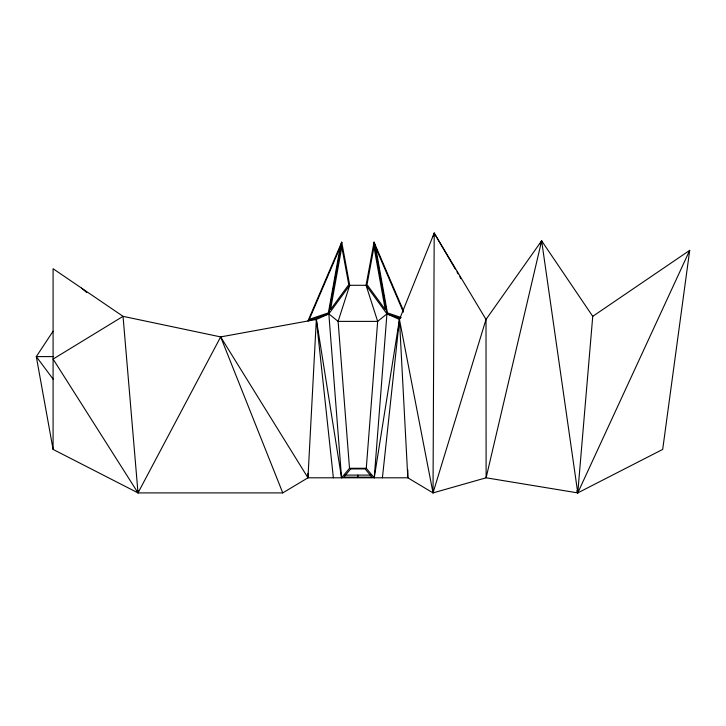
<?xml version="1.0" encoding="UTF-8"?>
<svg xmlns="http://www.w3.org/2000/svg" width="726" height="726" viewBox="0 0 726 726"><rect width="100%" height="100%" fill="white"/><g stroke="black" fill="none" stroke-linecap="round" stroke-linejoin="round"><path stroke-width="1.09" d="M592.743 316.345L689.7 250.352L662.693 449.412L577.769 492.9L541.641 240.805L486.111 477.799L577.769 492.9L592.743 316.345L541.641 240.805L486.012 319.449L433.023 492.9L434.202 233.1L486.012 319.449L486.111 477.799L433.023 492.9L407.812 477.799L307.969 477.799L282.759 492.9L138.013 492.9L53.089 449.412L36.3 356.602L53.052 331.274M53.089 449.412L53.089 268.729L123.048 316.345L220.659 336.909L307.969 477.799L316.336 319.449L328.842 313.877L349.714 285.291L341.737 242.157L307.969 320.974L328.842 313.877L338.116 321.382L377.665 321.382L386.94 313.877L400.507 318.487M455.266 268.992L434.202 233.1L399.445 319.449L374.235 477.799L366.276 468.279L377.665 321.382L366.067 285.291L374.044 242.157L403.375 310.601M374.235 477.799L386.94 313.877L374.044 242.157L375.406 246.441M382.411 477.799L399.445 319.449L386.94 313.877L366.067 285.291L349.714 285.291L338.116 321.382L349.505 468.279L341.547 477.799L316.336 319.449L220.659 336.909L138.013 492.9L53.089 359.071L123.048 316.345L138.013 492.9L138.394 490.667M433.476 236.395L434.202 233.1L433.222 236.349M576.707 490.903L577.769 492.9L578.368 490.722M340.376 246.441L341.737 242.157L328.842 313.877L341.547 477.799M577.769 492.9L689.7 250.352M540.171 243.836L541.641 240.805M53.179 356.602L36.3 356.602L53.252 379.317M349.505 468.279L366.276 468.279M344.886 475.094L370.895 475.094M401.188 317.543L387.412 312.861L375.632 247.33L403.402 312.144M81.593 288.14L86.73 292.551M456.981 271.905L458.115 273.847M459.821 276.76L460.965 278.693M220.659 336.909L282.759 492.9M433.023 492.9L399.445 319.449L407.812 477.799L407.812 469.903M316.336 319.449L333.37 477.799M357.891 475.094L357.891 477.154M307.969 473.288L307.969 477.799M340.149 247.33L328.37 312.861L309.294 319.349L340.149 247.33M341.801 246.949L330.539 309.585L348.77 284.619L341.801 246.949M373.981 246.949L367.011 284.619L385.252 309.585L373.981 246.949M350.676 468.923L343.797 477.154L371.984 477.154L365.105 468.923L350.676 468.923"/></g></svg>
